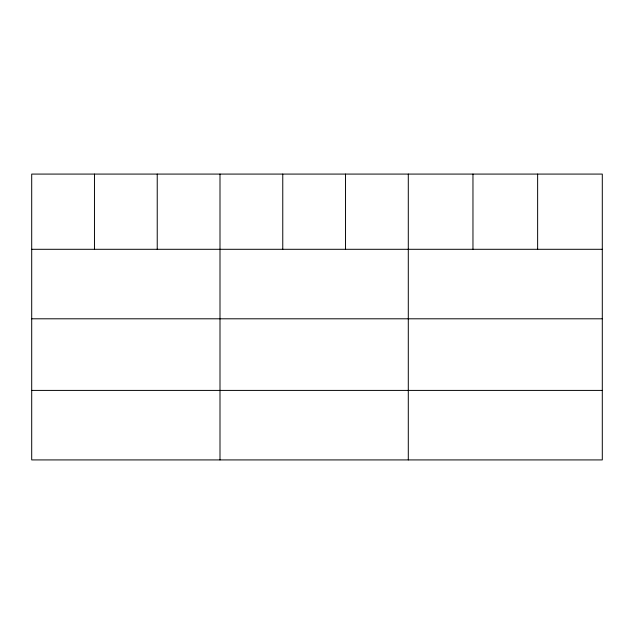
<?xml version="1.0" encoding="UTF-8"?>
<svg xmlns="http://www.w3.org/2000/svg" width="634" height="634" viewBox="0 0 634 634"><rect width="100%" height="100%" fill="white"/><g stroke="black" fill="none" stroke-linecap="round" stroke-linejoin="round"><path stroke-width="0.95" d="M602.3 318.799L602.3 174.081L31.7 174.081L31.7 459.919L602.3 459.919L602.3 318.799L31.7 318.799M31.7 249.297L602.3 249.297M31.7 390.409L602.3 390.409M537.632 174.081L537.632 249.297M472.964 174.081L472.964 249.297M408.296 174.081L408.296 459.919M345.53 174.081L345.53 249.297M282.764 174.081L282.764 249.297M219.998 174.081L219.998 459.919M157.232 174.081L157.232 249.297M94.466 174.081L94.466 249.297"/></g></svg>
